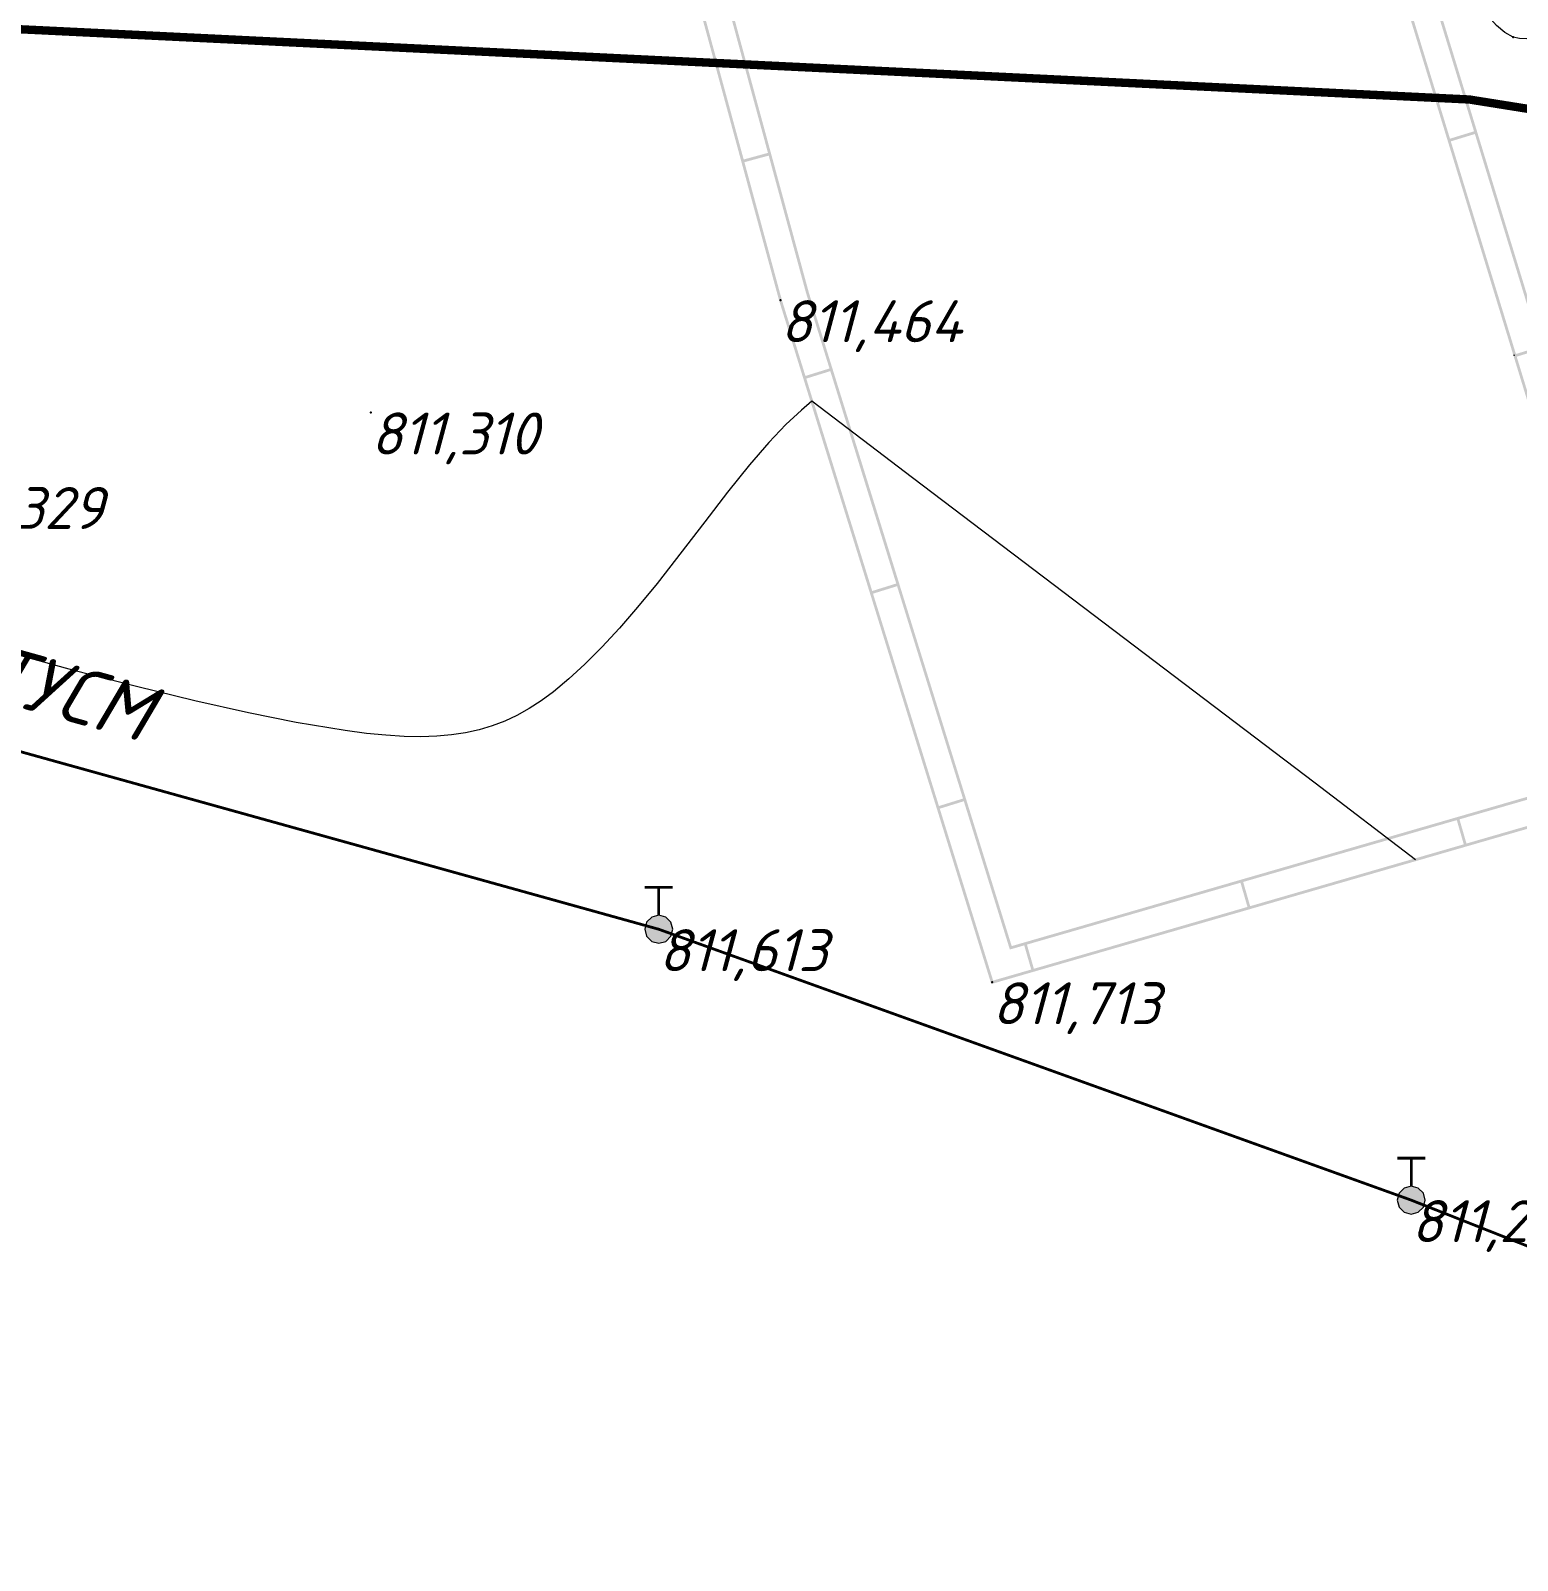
# Model space of a CAD drawing. Header units: metres. Extents: x 629572 to 645168, y 4785785 to 4790166.
# Drawn here: x 635804.1 to 635857.3, y 4787934.8 to 4787989.5 of the extents above; entities that cross this region are included whole.
import ezdxf

# ---------------------------------------------------------------- set-up
doc = ezdxf.new("R2010")
doc.units = ezdxf.units.M
doc.linetypes.add('Сплошная', pattern=[0])
doc.linetypes.add('Сплошная_0_50', pattern=[0])
doc.layers.get('0').update_dxf_attribs({"linetype": 'CONTINUOUS'})
for name, color, linetype in [('Горизонтали', 7, 'CONTINUOUS'), ('каб.TNS+', 7, 'CONTINUOUS'), ('каб.ТУСМ', 7, 'CONTINUOUS'), ('Кабельные столбики-сторожки', 7, 'CONTINUOUS'), ('красная линия', 7, 'CONTINUOUS'), ('Нурсултан', 7, 'CONTINUOUS'), ('Ограды каменные и жб (H более 1м) - по краю', 7, 'CONTINUOUS')]:
    doc.layers.add(name, color=color, linetype=linetype)
doc.styles.add('ISOCPEUR', font='isocpeui.ttf')
doc.styles.get("Standard").update_dxf_attribs({"font": 'isocpeui.ttf'})
doc.linetypes.add('TELEFON', pattern='A,8,["o",Standard,S=1,R=0,X=-4.33,Y=-0.34],-2', length=10)

# ---------------------------------------------------------------- blocks, each defined once
blk = doc.blocks.new('1010 - 119.2 эл.кабел.столбики-сторожки')
blk.add_hatch(color=7).paths.add_polyline_path([(0, 0.5), (-0.25, 0.433), (-0.433, 0.25), (-0.5, 0), (-0.433, -0.25), (-0.25, -0.433), (0, -0.5), (0.25, -0.433), (0.433, -0.25), (0.5, 0), (0.433, 0.25), (0.25, 0.433), (0, 0.5)])
at = {"color": 7, "linetype": 'Continuous', "lineweight": 0, "const_width": 0.1, "flags": 128}
for points in [[(-0.5, 1.5), (0.5, 1.5)], [(0, 0.5), (0, 1.5)]]:
    blk.add_lwpolyline(points, dxfattribs=at)
at = {"color": 7, "linetype": 'Continuous', "lineweight": 0, "flags": 128}
blk.add_lwpolyline([(0, 0.5), (-0.25, 0.433), (-0.433, 0.25), (-0.5, 0), (-0.433, -0.25), (-0.25, -0.433), (0, -0.5), (0.25, -0.433), (0.433, -0.25), (0.5, 0), (0.433, 0.25), (0.25, 0.433), (0, 0.5)], close=True, dxfattribs=at)
at = {"color": 7, "style": 'ISOCPEUR', "flags": 1}
for tag in ['X', 'Отметка', 'Отметка', 'Имя объекта CREDO-III', 'Код объекта CREDO-III', 'Примечание', 'Тип попереч. профиля', 'Y']:
    blk.add_attdef(tag, (0, 0), '', height=2.5, dxfattribs=at)

msp = doc.modelspace()

# ---------------------------------------------------------------- hatches: boundary and pattern name
at = {"layer": 'Ограды каменные и жб (H более 1м) - по краю'}
for points in [[(635855.208, 4787987.926), (635854.372, 4787990.657), (635853.486, 4787993.553), (635853.471, 4787993.601), (635853.423, 4787993.586), (635853.438, 4787993.538), (635853.423, 4787993.586), (635852.467, 4787993.293), (635852.419, 4787993.279), (635852.434, 4787993.231), (635853.32, 4787990.335), (635854.156, 4787987.604), (635854.775, 4787985.581), (635854.871, 4787985.611), (635854.252, 4787987.633), (635853.416, 4787990.364), (635852.544, 4787993.212), (635853.405, 4787993.476), (635854.277, 4787990.627), (635855.112, 4787987.896), (635855.731, 4787985.874), (635855.827, 4787985.903)], [(635827.991, 4787990.471), (635828.741, 4787987.715), (635829.535, 4787984.792), (635829.548, 4787984.744), (635829.597, 4787984.757), (635830.562, 4787985.019), (635830.549, 4787985.067), (635830.562, 4787985.019), (635830.61, 4787985.032), (635830.597, 4787985.081), (635829.802, 4787988.003), (635829.053, 4787990.759), (635828.498, 4787992.8), (635828.402, 4787992.774), (635828.956, 4787990.733), (635829.706, 4787987.977), (635830.487, 4787985.103), (635829.619, 4787984.867), (635828.837, 4787987.741), (635828.088, 4787990.497), (635827.533, 4787992.538), (635827.437, 4787992.512)], [(635857.564, 4787980.228), (635856.728, 4787982.959), (635855.842, 4787985.855), (635855.827, 4787985.903), (635855.779, 4787985.889), (635854.823, 4787985.596), (635854.775, 4787985.581), (635854.79, 4787985.534), (635854.838, 4787985.548), (635854.79, 4787985.534), (635855.676, 4787982.637), (635856.512, 4787979.906), (635857.131, 4787977.884), (635857.227, 4787977.913), (635856.608, 4787979.936), (635855.772, 4787982.666), (635854.9, 4787985.515), (635855.761, 4787985.778), (635856.632, 4787982.93), (635857.468, 4787980.199), (635858.087, 4787978.176), (635858.183, 4787978.206)], [(635831.827, 4787977.128), (635830.983, 4787979.848), (635830.949, 4787979.973), (635830.2, 4787982.729), (635829.645, 4787984.77), (635829.548, 4787984.744), (635830.103, 4787982.703), (635830.853, 4787979.947), (635830.887, 4787979.821), (635830.887, 4787979.82), (635830.887, 4787979.819), (635831.746, 4787977.051), (635831.761, 4787977.003), (635831.809, 4787977.018), (635832.764, 4787977.315), (635832.812, 4787977.329), (635832.797, 4787977.377), (635832.749, 4787977.362), (635832.797, 4787977.377), (635831.943, 4787980.127), (635831.914, 4787980.235), (635831.165, 4787982.991), (635830.61, 4787985.032), (635830.513, 4787985.006), (635831.068, 4787982.965), (635831.817, 4787980.209), (635831.847, 4787980.1), (635831.851, 4787980.101), (635831.852, 4787980.101), (635831.851, 4787980.101), (635831.847, 4787980.1), (635832.687, 4787977.395)], [(635859.92, 4787972.531), (635859.084, 4787975.262), (635858.198, 4787978.158), (635858.183, 4787978.206), (635858.135, 4787978.191), (635857.179, 4787977.898), (635857.194, 4787977.851), (635857.146, 4787977.836), (635858.032, 4787974.94), (635858.868, 4787972.209), (635859.487, 4787970.186), (635859.583, 4787970.216), (635858.964, 4787972.238), (635858.128, 4787974.969), (635857.256, 4787977.817), (635858.117, 4787978.081), (635858.988, 4787975.232), (635859.824, 4787972.501), (635860.443, 4787970.479), (635860.539, 4787970.508)], [(635857.179, 4787977.898), (635857.131, 4787977.884), (635857.146, 4787977.836), (635857.194, 4787977.851)], [(635832.388, 4787974.983), (635833.235, 4787972.256), (635834.133, 4787969.363), (635834.148, 4787969.315), (635834.196, 4787969.33), (635835.151, 4787969.626), (635835.198, 4787969.641), (635835.184, 4787969.689), (635834.286, 4787972.582), (635833.439, 4787975.309), (635832.812, 4787977.329), (635832.716, 4787977.3), (635833.343, 4787975.28), (635834.19, 4787972.552), (635835.073, 4787969.707), (635834.214, 4787969.44), (635833.331, 4787972.285), (635832.484, 4787975.013), (635831.857, 4787977.033), (635831.761, 4787977.003)], [(635834.775, 4787967.295), (635835.621, 4787964.568), (635836.519, 4787961.675), (635836.534, 4787961.627), (635836.582, 4787961.642), (635837.537, 4787961.938), (635837.585, 4787961.953), (635837.57, 4787962.001), (635836.672, 4787964.894), (635835.825, 4787967.621), (635835.198, 4787969.641), (635835.103, 4787969.612), (635835.73, 4787967.592), (635836.577, 4787964.864), (635837.46, 4787962.019), (635836.6, 4787961.752), (635835.717, 4787964.597), (635834.87, 4787967.325), (635834.243, 4787969.345), (635834.148, 4787969.315)], [(635857.241, 4787961.864), (635859.985, 4787962.658), (635861.74, 4787963.166), (635861.667, 4787963.206), (635861.661, 4787963.209), (635861.615, 4787963.234), (635859.957, 4787962.754), (635857.213, 4787961.96), (635855.182, 4787961.372), (635855.21, 4787961.276)], [(635862.829, 4787962.686), (635862.868, 4787962.556), (635860.235, 4787961.793), (635857.492, 4787960.999), (635855.46, 4787960.411), (635855.488, 4787960.315), (635857.519, 4787960.903), (635860.263, 4787961.697), (635862.945, 4787962.474), (635862.994, 4787962.488), (635862.979, 4787962.537), (635862.91, 4787962.763), (635862.895, 4787962.811), (635862.847, 4787962.796), (635862.577, 4787962.713), (635862.609, 4787962.696), (635862.701, 4787962.647)], [(635839.899, 4787955.906), (635838.537, 4787955.512), (635838.504, 4787955.45), (635838.535, 4787955.508), (635838.537, 4787955.512), (635838.103, 4787956.909), (635837.257, 4787959.637), (635836.63, 4787961.657), (635836.534, 4787961.627), (635837.161, 4787959.607), (635838.008, 4787956.879), (635838.456, 4787955.435), (635838.471, 4787955.388), (635838.518, 4787955.402), (635839.975, 4787955.824), (635839.961, 4787955.872), (635839.975, 4787955.824), (635840.023, 4787955.838), (635840.009, 4787955.886), (635839.731, 4787956.846), (635839.717, 4787956.894), (635839.669, 4787956.88), (635839.201, 4787956.745), (635839.19, 4787956.725), (635839.151, 4787956.652), (635839.159, 4787956.666), (635839.201, 4787956.745), (635839.058, 4787957.206), (635838.212, 4787959.933), (635837.585, 4787961.953), (635837.489, 4787961.923), (635838.116, 4787959.903), (635838.963, 4787957.176), (635839.135, 4787956.622), (635839.649, 4787956.77)], [(635849.787, 4787958.665), (635852.53, 4787959.459), (635855.44, 4787960.301), (635855.488, 4787960.315), (635855.474, 4787960.363), (635855.196, 4787961.324), (635855.182, 4787961.372), (635855.134, 4787961.358), (635855.148, 4787961.31), (635855.134, 4787961.358), (635852.224, 4787960.515), (635849.481, 4787959.721), (635847.449, 4787959.133), (635847.477, 4787959.037), (635849.509, 4787959.625), (635852.252, 4787960.419), (635855.114, 4787961.248), (635855.364, 4787960.383), (635852.502, 4787959.555), (635849.759, 4787958.761), (635847.727, 4787958.172), (635847.755, 4787958.076)], [(635842.054, 4787956.426), (635844.798, 4787957.22), (635847.707, 4787958.062), (635847.755, 4787958.076), (635847.741, 4787958.124), (635847.463, 4787959.085), (635847.449, 4787959.133), (635847.401, 4787959.119), (635844.492, 4787958.277), (635841.749, 4787957.482), (635839.717, 4787956.894), (635839.745, 4787956.798), (635841.776, 4787957.386), (635844.52, 4787958.181), (635847.381, 4787959.009), (635847.631, 4787958.145), (635844.77, 4787957.316), (635842.027, 4787956.522), (635839.995, 4787955.934), (635840.023, 4787955.838)]]:
    msp.add_hatch(color=7, dxfattribs=at).paths.add_polyline_path(points)

# ---------------------------------------------------------------- linework, layer by layer
at = {"layer": 'Горизонтали', "color": 34, "linetype": 'Сплошная', "lineweight": 0, "true_color": 0xa55200, "elevation": 811.5, "flags": 128}
for points in [[(635832.056, 4787976.222), (635831.692, 4787975.909), (635831.128, 4787975.392), (635830.522, 4787974.754), (635829.825, 4787973.947), (635829.046, 4787972.976), (635828.227, 4787971.908), (635826.521, 4787969.711), (635825.826, 4787968.866), (635825.178, 4787968.116), (635824.546, 4787967.43), (635823.945, 4787966.824), (635823.371, 4787966.294), (635822.823, 4787965.84), (635822.382, 4787965.516), (635821.947, 4787965.235), (635821.513, 4787964.993), (635821.074, 4787964.788), (635820.624, 4787964.617), (635820.161, 4787964.479), (635819.679, 4787964.372), (635819.174, 4787964.296), (635818.643, 4787964.249), (635818.079, 4787964.231), (635817.476, 4787964.242), (635816.828, 4787964.282), (635816.13, 4787964.351), (635815.37, 4787964.45), (635813.621, 4787964.744), (635811.919, 4787965.088), (635810.002, 4787965.518), (635807.914, 4787966.024), (635805.721, 4787966.591), (635803.482, 4787967.204), (635801.319, 4787967.829), (635799.336, 4787968.437), (635797.625, 4787968.999), (635796.414, 4787969.432), (635795.39, 4787969.837), (635794.516, 4787970.229), (635793.755, 4787970.624), (635793.101, 4787971.02), (635792.472, 4787971.463), (635791.827, 4787971.979), (635790.927, 4787972.759), (635790.819, 4787972.853), (635789.576, 4787973.932), (635788.508, 4787974.823), (635787.48, 4787975.64), (635786.487, 4787976.385), (635785.504, 4787977.076), (635784.543, 4787977.703), (635783.603, 4787978.267), (635782.683, 4787978.768), (635781.903, 4787979.153), (635781.08, 4787979.525), (635780.211, 4787979.883), (635779.292, 4787980.231), (635778.342, 4787980.562), (635777.32, 4787980.89), (635774.808, 4787981.623), (635773.533, 4787981.987), (635772.316, 4787982.375), (635771.344, 4787982.744), (635770.946, 4787982.923), (635770.597, 4787983.101), (635770.29, 4787983.283), (635770.006, 4787983.48), (635769.704, 4787983.726), (635769.45, 4787983.979), (635769.212, 4787984.27), (635768.901, 4787984.709), (635768.742, 4787984.941), (635768.042, 4787985.948), (635767.546, 4787986.611), (635767.206, 4787987.013), (635766.778, 4787987.469), (635766.359, 4787987.913), (635765.891, 4787988.455), (635765.223, 4787989.274), (635765.047, 4787989.492), (635764.901, 4787989.673), (635764.402, 4787990.299), (635764.126, 4787990.689), (635763.932, 4787991.051), (635763.768, 4787991.491), (635763.761, 4787991.512), (635763.428, 4787992.468), (635762.822, 4787994.097), (635762.083, 4787995.962), (635761.925, 4787996.317), (635761.757, 4787996.597), (635761.533, 4787996.876), (635761.246, 4787997.163), (635760.87, 4787997.48), (635760.409, 4787997.82), (635759.856, 4787998.189), (635759.205, 4787998.59), (635757.701, 4787999.447), (635755.694, 4788000.521), (635753.221, 4788001.795), (635750.086, 4788003.368), (635747.838, 4788004.488)], [(635853.643, 4787959.833), (635850.046, 4787962.565), (635835.654, 4787973.49), (635832.056, 4787976.222)]]:
    msp.add_lwpolyline(points, dxfattribs=at)
at = {"layer": 'каб.TNS+', "color": 3, "linetype": 'TELEFON', "lineweight": 13, "true_color": 0x00e600, "const_width": 0.1, "flags": 128}
msp.add_lwpolyline([(633230.144, 4788389.592), (633344.729, 4788403.854), (633409.357, 4788391.818), (633420.009, 4788387.98), (633437.054, 4788383.297), (633526.334, 4788366.901), (633634.565, 4788348.248), (633710.126, 4788332.171), (634104.681, 4788238.498), (634261.231, 4788230.403), (634311.884, 4788200.571), (634417.542, 4788151.457), (634579.568, 4788156.544), (634633.9, 4788158.034), (634644.582, 4788158.401), (634694.097, 4788152.282), (634733.066, 4788146.767), (634775.286, 4788140.461), (634799.265, 4788136.502), (635093.223, 4788078.935), (635226.392, 4788062.853), (635399.922, 4788029.549), (635484.356, 4788023.579), (635569.309, 4788012.235), (635621.709, 4788004.851), (635666.94, 4787992.952), (635740.027, 4787980.176), (635779.914, 4787970.332), (635826.581, 4787957.347), (635853.488, 4787947.661), (635872.702, 4787940.068), (635991.537, 4787886.465), (636187.111, 4787806.711), (636209.235, 4787765.084), (636377.357, 4787726.52), (636432.925, 4787741.365), (636490.651, 4787769.031), (636568.713, 4787804.041), (636646.25, 4787818.683), (636712.558, 4787826.654), (636770.215, 4787836.87), (636964.065, 4787865.88), (637090.976, 4787866.86), (637407.809, 4787914.614), (637650.17, 4787988.245), (637701.732, 4787996.925), (637736.588, 4788004.318), (637781.106, 4788015.857), (637823.812, 4788025.287), (637840.147, 4788027.841), (637887.457, 4788037.971), (637924.534, 4788044.77), (637950.054, 4788039.488), (637995.293, 4788042.79), (638160.082, 4788128.557), (638321.49, 4788202.495), (638407.595, 4788245.637), (638451.902, 4788258.85), (638484.142, 4788264.993), (638492.947, 4788261.65)], dxfattribs=at)
at = {"layer": 'красная линия', "color": 1, "linetype": 'Сплошная_0_50', "lineweight": 0, "true_color": 0xff0000, "const_width": 0.3, "elevation": 794.579, "flags": 128}
msp.add_lwpolyline([(638296.339, 4788198.909), (638103.255, 4788134.099), (638030.756, 4788102.493), (637983.947, 4788080.116), (637893.354, 4788049.904), (637690.338, 4788020.194), (637663.155, 4788017.698), (637467.854, 4787982.717), (637310.239, 4787942.204), (637302.844, 4787924.889), (637211.441, 4787927.798), (637147.445, 4787923.296), (637147.95, 4787883.694), (637128.641, 4787879.291), (637126.757, 4787875.301), (637101.252, 4787874.694), (637098.844, 4787921.296), (637052.345, 4787895.69), (636885.644, 4787862.106), (636698.153, 4787824.711), (636569.556, 4787804.096), (636487.057, 4787822.414), (636337.652, 4787863.103), (636218.749, 4787882.701), (636114.954, 4787904.611), (636060.438, 4787945.416), (636003.44, 4787939.891), (635982.851, 4787966.71), (635855.56, 4787987.012), (635748.647, 4787992.193), (635721.937, 4788010.091), (635412.649, 4788048.289), (635320.137, 4788059.506)], dxfattribs=at)
at = {"layer": 'Нурсултан', "color": 251, "linetype": 'Сплошная', "lineweight": 0, "flags": 128}
msp.add_lwpolyline([(635897.443, 4787939.64), (635879.353, 4787955.369), (635878.764, 4787958.665), (635878.283, 4787961.068), (635877.97, 4787962.416), (635877.069, 4787966.047), (635876.69, 4787967.759), (635876.429, 4787969.293), (635875.945, 4787972.767), (635875.822, 4787973.486), (635875.699, 4787974.066), (635875.484, 4787974.86), (635875.198, 4787975.734), (635874.094, 4787978.639), (635873.228, 4787981.141), (635872.853, 4787982.163), (635872.421, 4787983.213), (635871.996, 4787984.096), (635870.75, 4787986.546), (635870.34, 4787987.274), (635869.948, 4787987.9), (635869.525, 4787988.492), (635869.104, 4787988.991), (635868.681, 4787989.401), (635868.254, 4787989.725), (635868.012, 4787989.87), (635867.747, 4787990.006), (635867.143, 4787990.246), (635866.446, 4787990.447), (635865.658, 4787990.605), (635864.775, 4787990.722), (635863.815, 4787990.795), (635862.789, 4787990.822), (635861.748, 4787990.801), (635861.502, 4787990.776), (635861.241, 4787990.722), (635860.962, 4787990.637), (635860.661, 4787990.522), (635860.091, 4787990.253), (635858.78, 4787989.557), (635858.453, 4787989.406), (635858.166, 4787989.296), (635857.866, 4787989.213), (635857.596, 4787989.177), (635857.352, 4787989.188), (635857.131, 4787989.245), (635856.83, 4787989.404), (635856.531, 4787989.652), (635856.232, 4787989.989), (635855.929, 4787990.421), (635855.656, 4787990.881), (635855.366, 4787991.438), (635854.335, 4787993.631), (635853.871, 4787994.639), (635853.33, 4787995.969), (635852.729, 4787997.581), (635852.286, 4787998.896), (635852.236, 4787999.135), (635852.215, 4787999.413), (635852.254, 4788000.363), (635852.247, 4788000.696), (635852.192, 4788001.004), (635852.083, 4788001.256), (635851.91, 4788001.474), (635851.627, 4788001.732), (635850.426, 4788002.627), (635850.004, 4788002.97), (635849.697, 4788003.269), (635849.485, 4788003.544), (635849.379, 4788003.736), (635849.282, 4788003.962), (635849.114, 4788004.518), (635849.005, 4788005.044), (635848.824, 4788006.232), (635848.75, 4788006.567), (635848.558, 4788007.144), (635848.408, 4788007.49), (635848.233, 4788007.757), (635848.137, 4788007.856), (635848.035, 4788007.934), (635850.402, 4788008.173)], dxfattribs=at)
at = {"layer": 'Нурсултан', "color": 7}
for p in [(635857.131, 4787989.245, 24.347), (635830.935, 4787979.834, 24.787), (635816.293, 4787975.821, 24.633), (635826.581, 4787957.347, 24.936), (635838.504, 4787955.45, 25.036), (635853.488, 4787947.661, 24.592)]:
    msp.add_point(p, dxfattribs=at)

# ---------------------------------------------------------------- block references
at = {"layer": 'Кабельные столбики-сторожки', "color": 7, "linetype": 'Continuous'}
for p in [(635826.581, 4787957.347), (635853.488, 4787947.661)]:
    msp.add_blockref('1010 - 119.2 эл.кабел.столбики-сторожки', p, dxfattribs=at)

# ---------------------------------------------------------------- texts
at = {"layer": 'каб.ТУСМ', "color": 3, "style": 'ISOCPEUR'}
msp.add_text('каб. ТУСМ', height=2, rotation=344.4509, dxfattribs=at).set_placement((635796.642, 4787967.235))
at = {"layer": 'Нурсултан', "color": 251, "char_height": 1.5, "attachment_point": 1, "style": 'ISOCPEUR'}
for s, insert in [('811,464', (635830.935, 4787979.834, 24.787)), ('811,310', (635816.293, 4787975.821, 24.633)), ('811,329', (635800.404, 4787973.158, 24.652)), ('811,613', (635826.581, 4787957.347, 24.936)), ('811,713', (635838.504, 4787955.45, 25.036)), ('811,269', (635853.488, 4787947.661, 24.592))]:
    msp.add_mtext(s, dxfattribs=dict(at, insert=insert))

doc.saveas('drawing.dxf')
